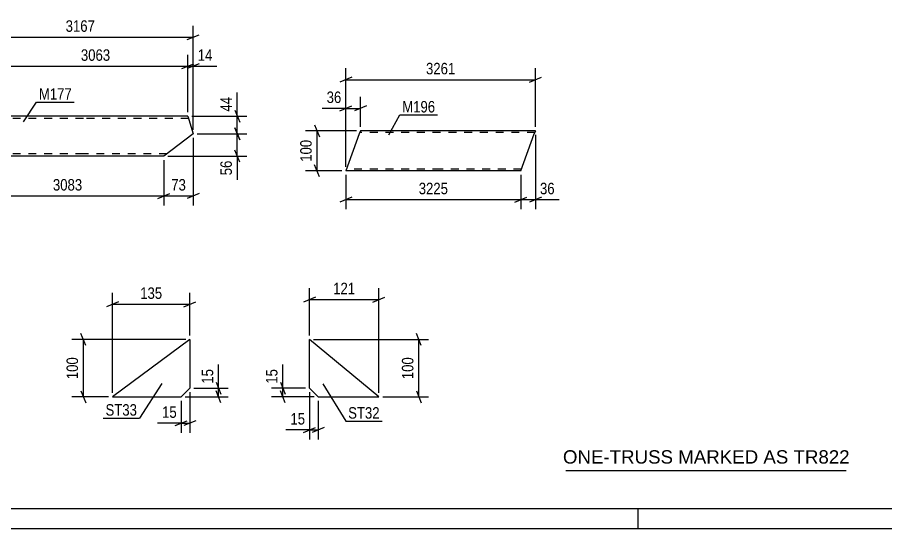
# Model space of a CAD drawing. Header units: millimetres. Extents: x 0 to 841, y 0 to 594.
# Drawn here: x 266 to 482.9, y 0 to 127.8 of the extents above; entities that cross this region are included whole.
import ezdxf

# ---------------------------------------------------------------- set-up
doc = ezdxf.new("R2010")
doc.units = ezdxf.units.MM
doc.linetypes.add('DXK_LINE_DOT2', pattern=[3.9198, 1.9599, -1.9599])
doc.styles.add('Arial', font='ARIAL.TTF', dxfattribs={"height": 0.2})
doc.styles.add('Arial Narrow', font='ARIALN.TTF', dxfattribs={"height": 0.2})

# ---------------------------------------------------------------- blocks, each defined once
blk = doc.blocks.new('Unknown-318885291-1133')
at = {"color": 5, "linetype": 'Continuous'}
for p, q in [((5, 5), (836, 5)), ((421, 0), (421, 5)), ((0, 0), (841, 0))]:
    blk.add_line(p, q, dxfattribs=at)
blk = doc.blocks.new('Part-318885291-7022 - 7016')
at = {"color": 2, "linetype": 'Continuous'}
for p, q in [((338.95, 35.09), (338.95, 47.23)), ((356.23, 32.95), (338.95, 47.23)), ((341.1, 32.95), (338.95, 35.09)), ((341.1, 32.95), (356.23, 32.95))]:
    blk.add_line(p, q, dxfattribs=at)
blk = doc.blocks.new('Part-318885291-7078 - 7072')
at = {"color": 2, "linetype": 'Continuous'}
for p, q in [((309.03, 47.24), (289.74, 32.95)), ((309.03, 47.24), (309.03, 35.1)), ((309.03, 35.1), (306.88, 32.95)), ((289.74, 32.95), (306.88, 32.95))]:
    blk.add_line(p, q, dxfattribs=at)
blk = doc.blocks.new('Part-318885291-2597 - 2581')
at = {"color": 2, "linetype": 'Continuous'}
for p, q in [((351.35, 98.61), (348, 89.41)), ((351.64, 99.41), (351.35, 98.61)), ((371.64, 99.41), (351.64, 99.41)), ((395.38, 99.41), (371.74, 99.41)), ((391.74, 89.41), (395.09, 98.61)), ((395.36, 99.35), (395.09, 98.61)), ((395.36, 99.35), (395.38, 99.41)), ((371.64, 89.41), (348, 89.41)), ((391.74, 89.41), (371.74, 89.41))]:
    blk.add_line(p, q, dxfattribs=at)
at = {"color": 7, "linetype": 'DXK_LINE_DOT2'}
for p, q in [((371.64, 99.01), (351.5, 99.01)), ((395.24, 99.01), (371.74, 99.01)), ((395.09, 98.61), (395.3, 99.17)), ((371.64, 89.81), (348.15, 89.81)), ((391.89, 89.81), (371.74, 89.81))]:
    blk.add_line(p, q, dxfattribs=at)
blk = doc.blocks.new('Part-318885291-2311 - 2295')
at = {"color": 2, "linetype": 'Continuous'}
for p, q in [((253.46, 96.22), (262.45, 103.07)), ((282.45, 103.07), (262.45, 103.07)), ((308.52, 103.07), (282.55, 103.07)), ((308.52, 103.07), (309.9, 98.67)), ((309.9, 98.67), (302.55, 93.07)), ((254.33, 93.42), (253.46, 96.22)), ((254.41, 93.16), (254.33, 93.42)), ((254.44, 93.07), (254.41, 93.16)), ((282.45, 93.07), (254.44, 93.07)), ((302.55, 93.07), (282.55, 93.07))]:
    blk.add_line(p, q, dxfattribs=at)
at = {"color": 7, "linetype": 'DXK_LINE_DOT2'}
for p, q in [((282.45, 102.47), (261.67, 102.47)), ((308.71, 102.47), (282.55, 102.47)), ((254.24, 93.72), (254.21, 93.81)), ((282.45, 93.67), (254.25, 93.67)), ((303.34, 93.67), (282.55, 93.67))]:
    blk.add_line(p, q, dxfattribs=at)
blk = doc.blocks.new('StraightDimension-318885291-7045 - 7016')
at = {"color": 7, "linetype": 'Continuous'}
for p, q in [((337.95, 35.09), (329.43, 35.09)), ((331.68, 36.59), (332.88, 33.59)), ((332.28, 32.95), (332.28, 35.09)), ((340.1, 32.95), (329.43, 32.95)), ((332.88, 31.45), (331.68, 34.45))]:
    blk.add_line(p, q, dxfattribs=at)
at = {"color": 0}
blk.add_wipeout([(331.53, 40.47), (327.33, 40.47), (327.33, 35.61), (331.53, 35.61)], dxfattribs=at)
at = {"color": 7, "linetype": 'Continuous'}
blk.add_line((332.28, 35.09), (332.28, 40.99), dxfattribs=at)
blk.add_line((332.28, 35.09), (332.28, 40.99), dxfattribs=at)
at = {"color": 3, "style": 'Arial Narrow'}
blk.add_text('15', height=2.863, rotation=90.0002, dxfattribs=at).set_placement((330.93, 36.21))
blk = doc.blocks.new('StraightDimension-318885291-7056 - 7016')
at = {"color": 7, "linetype": 'Continuous'}
for p, q in [((366.83, 45.73), (365.63, 48.73)), ((339.95, 47.23), (368.63, 47.23)), ((366.23, 32.95), (366.23, 47.23)), ((357.23, 32.95), (368.63, 32.95)), ((365.63, 34.45), (366.83, 31.45))]:
    blk.add_line(p, q, dxfattribs=at)
at = {"color": 0}
blk.add_wipeout([(365.48, 43.43), (361.28, 43.43), (361.28, 36.75), (365.48, 36.75)], dxfattribs=at)
at = {"color": 3, "style": 'Arial Narrow'}
blk.add_text('100', height=2.863, rotation=90.0002, dxfattribs=at).set_placement((364.88, 37.35))
blk = doc.blocks.new('StraightDimension-318885291-7024 - 7016')
at = {"color": 7, "linetype": 'Continuous'}
for p, q in [((338.95, 34.09), (338.95, 22.26)), ((341.1, 31.95), (341.1, 22.26)), ((337.45, 24.06), (340.45, 25.26)), ((338.95, 24.66), (341.1, 24.66)), ((342.6, 25.26), (339.6, 24.06))]:
    blk.add_line(p, q, dxfattribs=at)
at = {"color": 0}
blk.add_wipeout([(338.43, 25.41), (338.43, 29.61), (333.57, 29.61), (333.57, 25.41)], dxfattribs=at)
at = {"color": 7, "linetype": 'Continuous'}
blk.add_line((338.95, 24.66), (333.05, 24.66), dxfattribs=at)
blk.add_line((338.95, 24.66), (333.05, 24.66), dxfattribs=at)
at = {"color": 3, "style": 'Arial Narrow'}
blk.add_text('15', height=2.863, dxfattribs=at).set_placement((334.17, 26.01))
blk = doc.blocks.new('StraightDimension-318885291-7035 - 7016')
at = {"color": 7, "linetype": 'Continuous'}
for p, q in [((338.95, 48.23), (338.95, 60.08)), ((356.23, 33.95), (356.23, 60.08)), ((340.45, 57.83), (337.45, 56.63)), ((338.95, 57.23), (356.23, 57.23)), ((354.73, 56.63), (357.73, 57.83))]:
    blk.add_line(p, q, dxfattribs=at)
at = {"color": 0}
blk.add_wipeout([(350.93, 57.98), (350.93, 62.18), (344.25, 62.18), (344.25, 57.98)], dxfattribs=at)
at = {"color": 3, "style": 'Arial Narrow'}
blk.add_text('121', height=2.863, dxfattribs=at).set_placement((344.85, 58.58))
blk = doc.blocks.new('StraightDimension-318885291-7104 - 7072')
at = {"color": 7, "linetype": 'Continuous'}
for p, q in [((289.74, 33.95), (289.74, 58.91)), ((309.03, 48.24), (309.03, 58.91)), ((291.24, 56.66), (288.24, 55.46)), ((307.53, 55.46), (310.53, 56.66)), ((289.74, 56.06), (309.03, 56.06))]:
    blk.add_line(p, q, dxfattribs=at)
at = {"color": 0}
blk.add_wipeout([(302.73, 56.81), (302.73, 61.01), (296.04, 61.01), (296.04, 56.81)], dxfattribs=at)
at = {"color": 3, "style": 'Arial Narrow'}
blk.add_text('135', height=2.863, dxfattribs=at).set_placement((296.64, 57.41))
blk = doc.blocks.new('StraightDimension-318885291-7080 - 7072')
at = {"color": 7, "linetype": 'Continuous'}
for p, q in [((310.03, 35.1), (318.62, 35.1)), ((315.62, 36.6), (316.82, 33.6)), ((316.22, 32.95), (316.22, 35.1)), ((307.88, 32.95), (318.62, 32.95)), ((316.82, 31.45), (315.62, 34.45))]:
    blk.add_line(p, q, dxfattribs=at)
at = {"color": 0}
blk.add_wipeout([(315.47, 40.48), (311.27, 40.48), (311.27, 35.62), (315.47, 35.62)], dxfattribs=at)
at = {"color": 7, "linetype": 'Continuous'}
blk.add_line((316.22, 35.1), (316.22, 41), dxfattribs=at)
blk.add_line((316.22, 35.1), (316.22, 41), dxfattribs=at)
at = {"color": 3, "style": 'Arial Narrow'}
blk.add_text('15', height=2.863, rotation=90.0002, dxfattribs=at).set_placement((314.87, 36.22))
blk = doc.blocks.new('StraightDimension-318885291-7116 - 7072')
at = {"color": 7, "linetype": 'Continuous'}
for p, q in [((309.03, 34.1), (309.03, 23.94)), ((306.88, 31.95), (306.88, 23.94)), ((305.38, 25.74), (308.38, 26.94)), ((306.88, 26.34), (309.03, 26.34)), ((310.53, 26.94), (307.53, 25.74))]:
    blk.add_line(p, q, dxfattribs=at)
at = {"color": 0}
blk.add_wipeout([(306.36, 27.09), (306.36, 31.29), (301.5, 31.29), (301.5, 27.09)], dxfattribs=at)
at = {"color": 7, "linetype": 'Continuous'}
blk.add_line((306.88, 26.34), (300.98, 26.34), dxfattribs=at)
blk.add_line((306.88, 26.34), (300.98, 26.34), dxfattribs=at)
at = {"color": 3, "style": 'Arial Narrow'}
blk.add_text('15', height=2.863, dxfattribs=at).set_placement((302.1, 27.69))
blk = doc.blocks.new('StraightDimension-318885291-7092 - 7072')
at = {"color": 7, "linetype": 'Continuous'}
for p, q in [((283.05, 45.74), (281.85, 48.74)), ((308.03, 47.24), (279.6, 47.24)), ((282.45, 32.95), (282.45, 47.24)), ((288.74, 32.95), (279.6, 32.95)), ((281.85, 34.45), (283.05, 31.45))]:
    blk.add_line(p, q, dxfattribs=at)
at = {"color": 0}
blk.add_wipeout([(281.7, 43.44), (277.5, 43.44), (277.5, 36.75), (281.7, 36.75)], dxfattribs=at)
at = {"color": 3, "style": 'Arial Narrow'}
blk.add_text('100', height=2.863, rotation=90.0002, dxfattribs=at).set_placement((281.1, 37.35))
blk = doc.blocks.new('StraightDimension-318885291-2649 - 2581')
at = {"color": 7, "linetype": 'Continuous'}
for p, q in [((348, 90.41), (348, 107.86)), ((351.64, 100.41), (351.64, 107.86)), ((346.5, 104.41), (349.5, 105.61)), ((348, 105.01), (351.64, 105.01)), ((353.14, 105.61), (350.14, 104.41))]:
    blk.add_line(p, q, dxfattribs=at)
at = {"color": 0}
blk.add_wipeout([(347.48, 105.76), (347.48, 109.96), (342.62, 109.96), (342.62, 105.76)], dxfattribs=at)
at = {"color": 7, "linetype": 'Continuous'}
blk.add_line((348, 105.01), (342.1, 105.01), dxfattribs=at)
blk.add_line((348, 105.01), (342.1, 105.01), dxfattribs=at)
at = {"color": 3, "style": 'Arial Narrow'}
blk.add_text('36', height=2.863, dxfattribs=at).set_placement((343.22, 106.36))
blk = doc.blocks.new('StraightDimension-318885291-2600 - 2581')
at = {"color": 7, "linetype": 'Continuous'}
for p, q in [((348, 90.41), (348, 115.02)), ((395.38, 100.41), (395.38, 115.02)), ((349.5, 112.77), (346.5, 111.57)), ((348, 112.17), (395.38, 112.17)), ((393.88, 111.57), (396.88, 112.77))]:
    blk.add_line(p, q, dxfattribs=at)
at = {"color": 0}
blk.add_wipeout([(375.95, 112.92), (375.95, 117.12), (367.44, 117.12), (367.44, 112.92)], dxfattribs=at)
at = {"color": 3, "style": 'Arial Narrow'}
blk.add_text('3261', height=2.863, dxfattribs=at).set_placement((368.04, 113.52))
blk = doc.blocks.new('StraightDimension-318885291-2611 - 2581')
at = {"color": 7, "linetype": 'Continuous'}
for p, q in [((395.38, 98.41), (395.38, 79.81)), ((391.74, 88.41), (391.74, 79.81)), ((390.24, 81.61), (393.24, 82.81)), ((396.88, 82.81), (393.88, 81.61)), ((391.74, 82.21), (395.38, 82.21))]:
    blk.add_line(p, q, dxfattribs=at)
at = {"color": 0}
blk.add_wipeout([(400.76, 82.96), (400.76, 87.16), (395.91, 87.16), (395.91, 82.96)], dxfattribs=at)
at = {"color": 7, "linetype": 'Continuous'}
blk.add_line((395.38, 82.21), (401.29, 82.21), dxfattribs=at)
blk.add_line((395.38, 82.21), (401.29, 82.21), dxfattribs=at)
at = {"color": 3, "style": 'Arial Narrow'}
blk.add_text('36', height=2.863, dxfattribs=at).set_placement((396.51, 83.56))
blk = doc.blocks.new('StraightDimension-318885291-2631 - 2581')
at = {"color": 7, "linetype": 'Continuous'}
for p, q in [((348, 88.41), (348, 79.81)), ((391.74, 88.41), (391.74, 79.81)), ((349.5, 82.81), (346.5, 81.61)), ((390.24, 81.61), (393.24, 82.81)), ((348, 82.21), (391.74, 82.21))]:
    blk.add_line(p, q, dxfattribs=at)
at = {"color": 0}
blk.add_wipeout([(374.13, 82.96), (374.13, 87.16), (365.62, 87.16), (365.62, 82.96)], dxfattribs=at)
at = {"color": 3, "style": 'Arial Narrow'}
blk.add_text('3225', height=2.863, dxfattribs=at).set_placement((366.22, 83.56))
blk = doc.blocks.new('StraightDimension-318885291-2668 - 2581')
at = {"color": 7, "linetype": 'Continuous'}
for p, q in [((340.22, 100.91), (341.42, 97.91)), ((350.64, 99.41), (337.97, 99.41)), ((340.82, 89.41), (340.82, 99.41)), ((347, 89.41), (337.97, 89.41)), ((341.42, 87.91), (340.22, 90.91))]:
    blk.add_line(p, q, dxfattribs=at)
at = {"color": 0}
blk.add_wipeout([(340.07, 97.75), (335.87, 97.75), (335.87, 91.07), (340.07, 91.07)], dxfattribs=at)
at = {"color": 3, "style": 'Arial Narrow'}
blk.add_text('100', height=2.863, rotation=90.0002, dxfattribs=at).set_placement((339.47, 91.67))
blk = doc.blocks.new('StraightDimension-318885291-2391 - 2295')
at = {"color": 7, "linetype": 'Continuous'}
for p, q in [((320.29, 104.57), (321.49, 101.57)), ((309.52, 103.07), (323.29, 103.07)), ((320.89, 98.67), (320.89, 103.07)), ((321.49, 97.17), (320.29, 100.17)), ((310.9, 98.67), (323.29, 98.67))]:
    blk.add_line(p, q, dxfattribs=at)
at = {"color": 0}
blk.add_wipeout([(320.14, 108.45), (315.94, 108.45), (315.94, 103.6), (320.14, 103.6)], dxfattribs=at)
at = {"color": 7, "linetype": 'Continuous'}
blk.add_line((320.89, 103.07), (320.89, 108.98), dxfattribs=at)
blk.add_line((320.89, 103.07), (320.89, 108.98), dxfattribs=at)
at = {"color": 3, "style": 'Arial Narrow'}
blk.add_text('44', height=2.863, rotation=90.0002, dxfattribs=at).set_placement((319.54, 104.2))
blk = doc.blocks.new('StraightDimension-318885291-2366 - 2295')
at = {"color": 7, "linetype": 'Continuous'}
for p, q in [((320.29, 100.17), (321.49, 97.17)), ((310.9, 98.67), (323.29, 98.67)), ((320.89, 93.07), (320.89, 98.67)), ((321.49, 91.57), (320.29, 94.57)), ((303.55, 93.07), (323.29, 93.07))]:
    blk.add_line(p, q, dxfattribs=at)
at = {"color": 0}
blk.add_wipeout([(320.14, 92.55), (315.94, 92.55), (315.94, 87.69), (320.14, 87.69)], dxfattribs=at)
at = {"color": 7, "linetype": 'Continuous'}
blk.add_line((320.89, 93.07), (320.89, 87.17), dxfattribs=at)
blk.add_line((320.89, 93.07), (320.89, 87.17), dxfattribs=at)
at = {"color": 3, "style": 'Arial Narrow'}
blk.add_text('56', height=2.863, rotation=90.0002, dxfattribs=at).set_placement((319.54, 88.29))
blk = doc.blocks.new('StraightDimension-318885291-2465 - 2295')
at = {"color": 7, "linetype": 'Continuous'}
for p, q in [((262.45, 104.07), (262.45, 118.4)), ((308.52, 104.07), (308.52, 118.4)), ((263.95, 116.15), (260.95, 114.95)), ((262.45, 115.55), (308.52, 115.55)), ((307.02, 114.95), (310.02, 116.15))]:
    blk.add_line(p, q, dxfattribs=at)
at = {"color": 0}
blk.add_wipeout([(289.75, 116.3), (289.75, 120.5), (281.23, 120.5), (281.23, 116.3)], dxfattribs=at)
at = {"color": 3, "style": 'Arial Narrow'}
blk.add_text('3063', height=2.863, dxfattribs=at).set_placement((281.83, 116.9))
blk = doc.blocks.new('StraightDimension-318885291-2489 - 2295')
at = {"color": 7, "linetype": 'Continuous'}
for p, q in [((308.52, 104.07), (308.52, 118.4)), ((309.9, 99.67), (309.9, 118.4)), ((307.02, 114.95), (310.02, 116.15)), ((311.4, 116.15), (308.4, 114.95)), ((308.52, 115.55), (309.9, 115.55))]:
    blk.add_line(p, q, dxfattribs=at)
at = {"color": 0}
blk.add_wipeout([(315.28, 116.3), (315.28, 120.5), (310.42, 120.5), (310.42, 116.3)], dxfattribs=at)
at = {"color": 7, "linetype": 'Continuous'}
blk.add_line((309.9, 115.55), (315.8, 115.55), dxfattribs=at)
blk.add_line((309.9, 115.55), (315.8, 115.55), dxfattribs=at)
at = {"color": 3, "style": 'Arial Narrow'}
blk.add_text('14', height=2.863, dxfattribs=at).set_placement((311.02, 116.9))
blk = doc.blocks.new('StraightDimension-318885291-2507 - 2295')
at = {"color": 7, "linetype": 'Continuous'}
for p, q in [((309.9, 97.67), (309.9, 80.73)), ((302.55, 92.07), (302.55, 80.73)), ((301.05, 82.53), (304.05, 83.73)), ((302.55, 83.13), (309.9, 83.13)), ((311.4, 83.73), (308.4, 82.53))]:
    blk.add_line(p, q, dxfattribs=at)
at = {"color": 0}
blk.add_wipeout([(308.65, 83.88), (308.65, 88.08), (303.8, 88.08), (303.8, 83.88)], dxfattribs=at)
at = {"color": 3, "style": 'Arial Narrow'}
blk.add_text('73', height=2.863, dxfattribs=at).set_placement((304.4, 84.48))
blk = doc.blocks.new('StraightDimension-318885291-2524 - 2295')
at = {"color": 7, "linetype": 'Continuous'}
for p, q in [((254.44, 92.07), (254.44, 80.73)), ((302.55, 92.07), (302.55, 80.73)), ((255.94, 83.73), (252.94, 82.53)), ((254.44, 83.13), (302.55, 83.13)), ((301.05, 82.53), (304.05, 83.73))]:
    blk.add_line(p, q, dxfattribs=at)
at = {"color": 0}
blk.add_wipeout([(282.75, 83.88), (282.75, 88.08), (274.24, 88.08), (274.24, 83.88)], dxfattribs=at)
at = {"color": 3, "style": 'Arial Narrow'}
blk.add_text('3083', height=2.863, dxfattribs=at).set_placement((274.84, 84.48))
blk = doc.blocks.new('StraightDimension-318885291-2566 - 2295')
at = {"color": 7, "linetype": 'Continuous'}
for p, q in [((253.46, 97.22), (253.46, 125.65)), ((309.9, 99.67), (309.9, 125.65)), ((254.96, 123.4), (251.96, 122.2)), ((253.46, 122.8), (309.9, 122.8)), ((308.4, 122.2), (311.4, 123.4))]:
    blk.add_line(p, q, dxfattribs=at)
at = {"color": 0}
blk.add_wipeout([(285.93, 123.55), (285.93, 127.75), (277.42, 127.75), (277.42, 123.55)], dxfattribs=at)
at = {"color": 3, "style": 'Arial Narrow'}
blk.add_text('3167', height=2.863, dxfattribs=at).set_placement((278.02, 124.15))
blk = doc.blocks.new('Unknown-318885291-16374')
at = {"color": 7, "linetype": 'Continuous'}
blk.add_line((403, 14.5), (473, 14.5), dxfattribs=at)
at = {"color": 7, "style": 'Arial'}
blk.add_text('ONE-TRUSS MARKED AS TR822', height=3.3428, dxfattribs=at).set_placement((402.24, 16.25))
blk = doc.blocks.new('Mark-318885291-7018 - 7016')
at = {"color": 0}
blk.add_wipeout([(356.45, 27.49), (356.45, 30.49), (348.59, 30.49), (348.59, 27.49)], dxfattribs=at)
blk.add_wipeout([(356.45, 27.49), (356.45, 30.49), (348.59, 30.49), (348.59, 27.49)], dxfattribs=at)
at = {"color": 30, "linetype": 'Continuous'}
for p, q in [((342.23, 36.17), (347.99, 26.89)), ((347.99, 26.89), (357.05, 26.89))]:
    blk.add_line(p, q, dxfattribs=at)
at = {"color": 3, "style": 'Arial Narrow'}
blk.add_text('ST32', height=2.863, dxfattribs=at).set_placement((348.59, 27.49))
blk = doc.blocks.new('Mark-318885291-7074 - 7072')
at = {"color": 0}
blk.add_wipeout([(295.83, 28.24), (295.83, 31.24), (287.98, 31.24), (287.98, 28.24)], dxfattribs=at)
blk.add_wipeout([(295.83, 28.24), (295.83, 31.24), (287.98, 31.24), (287.98, 28.24)], dxfattribs=at)
at = {"color": 30, "linetype": 'Continuous'}
for p in [(302.06, 36.3), (287.38, 27.64)]:
    blk.add_line(p, (296.43, 27.64), dxfattribs=at)
at = {"color": 3, "style": 'Arial Narrow'}
blk.add_text('ST33', height=2.863, dxfattribs=at).set_placement((287.98, 28.24))
blk = doc.blocks.new('Mark-318885291-2593 - 2581')
at = {"color": 0}
blk.add_wipeout([(370.32, 103.99), (370.32, 106.99), (362.1, 106.99), (362.1, 103.99)], dxfattribs=at)
blk.add_wipeout([(370.32, 103.99), (370.32, 106.99), (362.1, 106.99), (362.1, 103.99)], dxfattribs=at)
at = {"color": 30, "linetype": 'Continuous'}
for p, q in [((358.76, 98.39), (361.5, 103.39)), ((361.5, 103.39), (370.92, 103.39))]:
    blk.add_line(p, q, dxfattribs=at)
at = {"color": 3, "style": 'Arial Narrow'}
blk.add_text('M196', height=2.863, dxfattribs=at).set_placement((362.1, 103.99))
blk = doc.blocks.new('Mark-318885291-2307 - 2295')
at = {"color": 0}
blk.add_wipeout([(279.57, 107.18), (279.57, 110.18), (271.34, 110.18), (271.34, 107.18)], dxfattribs=at)
blk.add_wipeout([(279.57, 107.18), (279.57, 110.18), (271.34, 110.18), (271.34, 107.18)], dxfattribs=at)
at = {"color": 30, "linetype": 'Continuous'}
for p, q in [((267.52, 101.66), (270.74, 106.58)), ((270.74, 106.58), (280.17, 106.58))]:
    blk.add_line(p, q, dxfattribs=at)
at = {"color": 3, "style": 'Arial Narrow'}
blk.add_text('M177', height=2.863, dxfattribs=at).set_placement((271.34, 107.18))

msp = doc.modelspace()

# ---------------------------------------------------------------- block references
for name in ['Unknown-318885291-1133', 'Part-318885291-2311 - 2295', 'Part-318885291-2597 - 2581', 'Part-318885291-7078 - 7072', 'Part-318885291-7022 - 7016', 'Unknown-318885291-16374']:
    msp.add_blockref(name, (0, 0))

# ---------------------------------------------------------------- next in the draw order: block references
for name in ['StraightDimension-318885291-2391 - 2295', 'StraightDimension-318885291-2649 - 2581', 'StraightDimension-318885291-7104 - 7072', 'StraightDimension-318885291-7045 - 7016']:
    msp.add_blockref(name, (0, 0))

# ---------------------------------------------------------------- next in the draw order: block references
for name in ['StraightDimension-318885291-2465 - 2295', 'StraightDimension-318885291-2600 - 2581', 'StraightDimension-318885291-2366 - 2295', 'StraightDimension-318885291-7056 - 7016', 'StraightDimension-318885291-7080 - 7072']:
    msp.add_blockref(name, (0, 0))

# ---------------------------------------------------------------- next in the draw order: block references
for name in ['StraightDimension-318885291-2489 - 2295', 'Mark-318885291-2593 - 2581', 'StraightDimension-318885291-2507 - 2295', 'StraightDimension-318885291-2611 - 2581', 'StraightDimension-318885291-7116 - 7072', 'StraightDimension-318885291-7024 - 7016']:
    msp.add_blockref(name, (0, 0))

# ---------------------------------------------------------------- next in the draw order: block references
for name in ['StraightDimension-318885291-2566 - 2295', 'StraightDimension-318885291-2524 - 2295', 'StraightDimension-318885291-2631 - 2581', 'StraightDimension-318885291-7035 - 7016', 'StraightDimension-318885291-7092 - 7072']:
    msp.add_blockref(name, (0, 0))

# ---------------------------------------------------------------- next in the draw order: block references
for name in ['Mark-318885291-2307 - 2295', 'StraightDimension-318885291-2668 - 2581', 'Mark-318885291-7074 - 7072', 'Mark-318885291-7018 - 7016']:
    msp.add_blockref(name, (0, 0))

doc.saveas('drawing.dxf')
